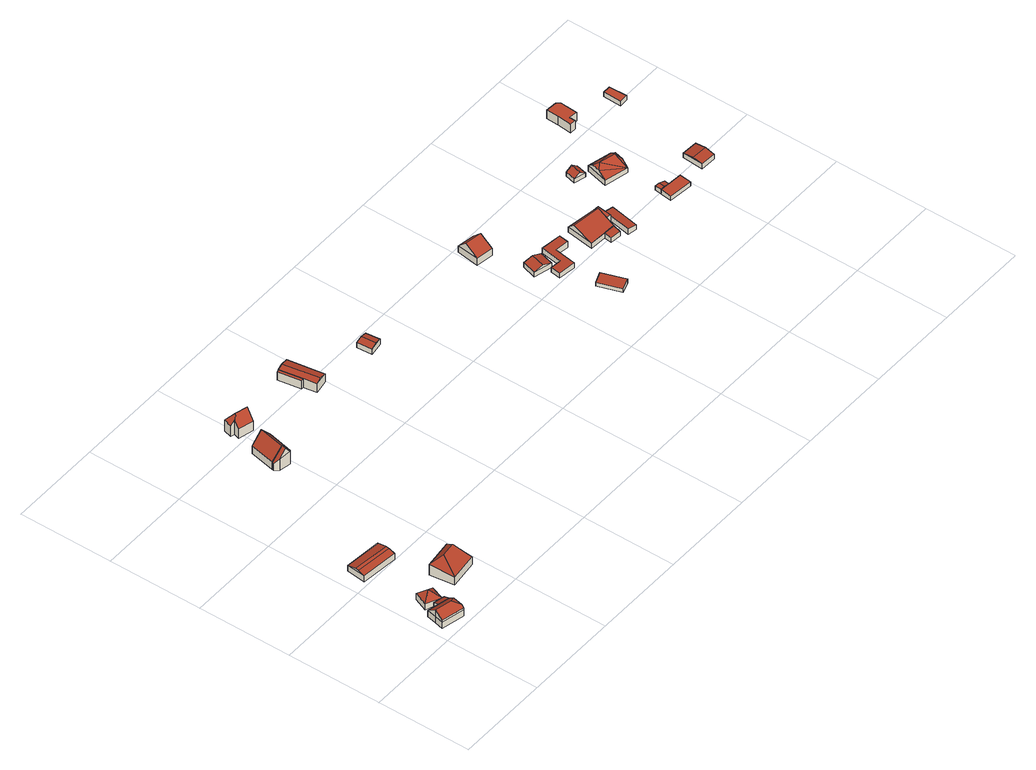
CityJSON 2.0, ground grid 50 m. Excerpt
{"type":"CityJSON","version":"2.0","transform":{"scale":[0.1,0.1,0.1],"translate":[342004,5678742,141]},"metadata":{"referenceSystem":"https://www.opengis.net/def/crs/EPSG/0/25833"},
"CityObjects":{
"building1":{"type":"Building","attributes":{"Dachtyp_tdc":"tdcFreeFormRoof","Gemeindeschluessel":14729160,"Dachneigung":38.28,"QualitaetDacherkennung":81,"Geometrietyp2DReferenz":"3000","function":"31001_9998","roofType":"5000","measuredHeight":7.99},"geometry":[{"type":"MultiSurface","lod":"2","boundaries":[[[0,1,2,3]],[[1,4,5,2]],[[4,6,7,5]],[[6,8,9,7]],[[8,10,11,9]],[[10,12,13,11]],[[12,14,15,13]],[[14,0,3,15]],[[16,17,18]],[[17,16,14,12,10,19]],[[20,18,17,19,21]],[[4,20,21,6]],[[6,21,19,8]],[[1,18,20,4]],[[8,19,10]],[[0,16,18,1]],[[14,16,0]],[[3,2,5,7,9,11,13,15]]],"semantics":{"surfaces":[{"type":"WallSurface"},{"type":"RoofSurface"},{"type":"GroundSurface"}],"values":[0,0,0,0,0,0,0,0,1,1,1,0,0,0,0,0,0,2]}}]},
"building2":{"type":"Building","attributes":{"Dachtyp_tdc":"tdcPolyFlatRoof","Gemeindeschluessel":14729160,"Dachneigung":23.95,"QualitaetDacherkennung":85,"Geometrietyp2DReferenz":"3000","function":"31001_9998","roofType":"2100","measuredHeight":4.04},"geometry":[{"type":"MultiSurface","lod":"2","boundaries":[[[22,23,24,25]],[[23,26,27,24]],[[26,28,29,27]],[[28,22,25,29]],[[28,26,23,22]],[[25,24,27,29]]],"semantics":{"surfaces":[{"type":"WallSurface"},{"type":"RoofSurface"},{"type":"GroundSurface"}],"values":[0,0,0,0,1,2]}}]},
"building3":{"type":"Building","attributes":{"Dachtyp_tdc":"tdcTentRoof","Gemeindeschluessel":14729160,"Dachneigung":43.62,"QualitaetDacherkennung":78,"Geometrietyp2DReferenz":"3000","function":"31001_9998","roofType":"3500","measuredHeight":7.48},"geometry":[{"type":"MultiSurface","lod":"2","boundaries":[[[30,31,32,33]],[[31,34,35,32]],[[34,36,37,35]],[[36,30,33,37]],[[31,30,38]],[[34,31,38]],[[36,34,38]],[[30,36,38]],[[33,32,35,37]]],"semantics":{"surfaces":[{"type":"WallSurface"},{"type":"RoofSurface"},{"type":"GroundSurface"}],"values":[0,0,0,0,1,1,1,1,2]}}]},
"building4":{"type":"Building","attributes":{"Dachtyp_tdc":"tdcCutGableRoof","Gemeindeschluessel":14729160,"Dachneigung":13.61,"QualitaetDacherkennung":92,"Geometrietyp2DReferenz":"3000","function":"31001_9998","roofType":"9999","measuredHeight":4.67},"geometry":[{"type":"MultiSurface","lod":"2","boundaries":[[[39,40,41,42]],[[40,43,44,41]],[[43,45,46,44]],[[45,39,42,46]],[[40,39,47,48]],[[43,40,48,49]],[[45,43,49,50]],[[39,45,50,47]],[[49,48,47,50]],[[42,41,44,46]]],"semantics":{"surfaces":[{"type":"WallSurface"},{"type":"RoofSurface"},{"type":"GroundSurface"}],"values":[0,0,0,0,1,0,1,0,1,2]}}]},
"building5":{"type":"Building","attributes":{"Dachtyp_tdc":"tdcHipRoof","Gemeindeschluessel":14729160,"Dachneigung":43.55,"QualitaetDacherkennung":45,"Geometrietyp2DReferenz":"3000","function":"31001_9998","roofType":"3200","measuredHeight":11.77},"geometry":[{"type":"MultiSurface","lod":"2","boundaries":[[[51,52,53,54]],[[52,55,56,53]],[[55,57,58,56]],[[57,51,54,58]],[[55,52,59]],[[51,57,60]],[[52,51,60,59]],[[57,55,59,60]],[[54,53,56,58]]],"semantics":{"surfaces":[{"type":"WallSurface"},{"type":"RoofSurface"},{"type":"GroundSurface"}],"values":[0,0,0,0,1,1,1,1,2]}}]},
"building6":{"type":"Building","attributes":{"Gemeindeschluessel":14729160,"Geometrietyp2DReferenz":"3000","function":"31001_9998","roofType":"9999"},"children":["building6-1","building6-2"]},
"building6-1":{"type":"BuildingPart","attributes":{"Dachtyp_tdc":"tdcFreeFormRoof","Dachneigung":50.35,"QualitaetDacherkennung":46,"Geometrietyp2DReferenz":"3000","roofType":"5000","measuredHeight":11.15},"parents":["building6"],"geometry":[{"type":"MultiSurface","lod":"2","boundaries":[[[61,62,63,64]],[[62,65,66,63]],[[67,68,69,70,71,72]],[[68,61,64,69]],[[68,67,73,74]],[[61,74,73,75,76,65,62]],[[61,68,74]],[[64,63,66,70,69]],[[72,77,67]],[[71,78,77,72]],[[70,66,65,78,71]],[[73,67,77,75]],[[76,78,65]],[[75,77,78,76]]],"semantics":{"surfaces":[{"type":"WallSurface"},{"type":"RoofSurface"},{"type":"GroundSurface"},{"type":"ClosureSurface"}],"values":[0,0,0,0,1,1,0,2,0,3,3,0,0,3]}}]},
"building6-2":{"type":"BuildingPart","attributes":{"Dachtyp_tdc":"tdcGableRoof","Dachneigung":50.44,"QualitaetDacherkennung":63,"Geometrietyp2DReferenz":"3000","roofType":"3100","measuredHeight":11.13},"parents":["building6"],"geometry":[{"type":"MultiSurface","lod":"2","boundaries":[[[79,80,81,82]],[[83,84,82,81,75,77,72]],[[66,85,86,87,70]],[[80,79,85,66,65]],[[79,84,86,85]],[[84,83,87,86]],[[84,79,82]],[[83,72,71]],[[76,75,81,80]],[[71,72,77,78]],[[77,75,76,78]],[[80,65,78,76]],[[71,70,87,83]],[[65,66,70,71,78]]],"semantics":{"surfaces":[{"type":"RoofSurface"},{"type":"GroundSurface"},{"type":"WallSurface"},{"type":"ClosureSurface"}],"values":[0,0,1,2,2,2,2,2,2,3,3,2,2,3]}}]},
"building7":{"type":"Building","attributes":{"Dachtyp_tdc":"tdcFreeFormRoof","Gemeindeschluessel":14729160,"Dachneigung":52.15,"QualitaetDacherkennung":65,"Geometrietyp2DReferenz":"3000","function":"31001_9998","roofType":"5000","measuredHeight":11.21},"geometry":[{"type":"MultiSurface","lod":"2","boundaries":[[[88,89,90,91]],[[89,92,93,90]],[[92,94,95,93]],[[94,96,97,95]],[[96,98,99,97]],[[98,88,91,99]],[[100,98,96,94,101]],[[89,102,100,101,92]],[[100,102,88,98]],[[89,88,102]],[[94,92,101]],[[91,90,93,95,97,99]]],"semantics":{"surfaces":[{"type":"WallSurface"},{"type":"RoofSurface"},{"type":"GroundSurface"}],"values":[0,0,0,0,0,0,1,1,1,0,0,2]}}]},
"building8":{"type":"Building","attributes":{"Gemeindeschluessel":14729160,"Geometrietyp2DReferenz":"3000","function":"31001_9998","roofType":"9999"},"children":["building8-1","building8-2"]},
"building8-1":{"type":"BuildingPart","attributes":{"Dachtyp_tdc":"tdcPolyFlatRoof","Dachneigung":14.31,"QualitaetDacherkennung":84,"Geometrietyp2DReferenz":"3000","roofType":"2100","measuredHeight":5.27},"parents":["building8"],"geometry":[{"type":"MultiSurface","lod":"2","boundaries":[[[103,104,105,106]],[[107,108,109,110]],[[108,103,106,109]],[[108,107,104,103]],[[106,105,110,109]],[[110,105,104,107]]],"semantics":{"surfaces":[{"type":"WallSurface"},{"type":"RoofSurface"},{"type":"GroundSurface"},{"type":"ClosureSurface"}],"values":[0,0,0,1,2,3]}}]},
"building8-2":{"type":"BuildingPart","attributes":{"Dachtyp_tdc":"tdcGableRoof","Dachneigung":13.98,"QualitaetDacherkennung":89,"Geometrietyp2DReferenz":"3000","roofType":"3100","measuredHeight":5.99},"parents":["building8"],"geometry":[{"type":"MultiSurface","lod":"2","boundaries":[[[111,112,113,114]],[[112,115,107,110,113]],[[116,117,118,105,104]],[[117,111,114,118]],[[117,119,120,111]],[[115,112,120,119,116]],[[116,119,117]],[[111,120,112]],[[114,113,110,105,118]],[[104,107,115,116]],[[104,105,110,107]]],"semantics":{"surfaces":[{"type":"WallSurface"},{"type":"RoofSurface"},{"type":"GroundSurface"},{"type":"ClosureSurface"}],"values":[0,0,0,0,1,1,0,0,2,0,3]}}]},
"building9":{"type":"Building","attributes":{"Dachtyp_tdc":"tdcGableRoof","Gemeindeschluessel":14729160,"Dachneigung":12.52,"QualitaetDacherkennung":17,"Geometrietyp2DReferenz":"3000","function":"31001_9998","roofType":"3100","measuredHeight":3.97},"geometry":[{"type":"MultiSurface","lod":"2","boundaries":[[[121,122,123,124]],[[122,125,126,123]],[[125,127,128,126]],[[127,121,124,128]],[[125,122,129]],[[121,127,130]],[[122,121,130,129]],[[127,125,129,130]],[[124,123,126,128]]],"semantics":{"surfaces":[{"type":"WallSurface"},{"type":"RoofSurface"},{"type":"GroundSurface"}],"values":[0,0,0,0,0,0,1,1,2]}}]},
"building10":{"type":"Building","attributes":{"Dachtyp_tdc":"tdcGableRoof","Gemeindeschluessel":14729160,"Dachneigung":29.11,"QualitaetDacherkennung":88,"Geometrietyp2DReferenz":"3000","function":"31001_9998","roofType":"3100","measuredHeight":8.3},"geometry":[{"type":"MultiSurface","lod":"2","boundaries":[[[131,132,133,134]],[[132,135,136,133]],[[135,137,138,136]],[[137,131,134,138]],[[135,132,139]],[[131,137,140]],[[132,131,140,139]],[[137,135,139,140]],[[134,133,136,138]]],"semantics":{"surfaces":[{"type":"WallSurface"},{"type":"RoofSurface"},{"type":"GroundSurface"}],"values":[0,0,0,0,0,0,1,1,2]}}]},
"building11":{"type":"Building","attributes":{"Dachtyp_tdc":"tdcGableRoof","Gemeindeschluessel":14729160,"Dachneigung":17.56,"QualitaetDacherkennung":95,"Geometrietyp2DReferenz":"3000","function":"31001_9998","roofType":"3100","measuredHeight":4.31},"geometry":[{"type":"MultiSurface","lod":"2","boundaries":[[[141,142,143,144]],[[142,145,146,143]],[[145,147,148,146]],[[147,141,144,148]],[[145,142,149]],[[141,147,150]],[[142,141,150,149]],[[147,145,149,150]],[[144,143,146,148]]],"semantics":{"surfaces":[{"type":"WallSurface"},{"type":"RoofSurface"},{"type":"GroundSurface"}],"values":[0,0,0,0,0,0,1,1,2]}}]},
"building12":{"type":"Building","attributes":{"Dachtyp_tdc":"tdcPolyFlatRoof","Gemeindeschluessel":14729160,"Dachneigung":7.1,"QualitaetDacherkennung":82,"Geometrietyp2DReferenz":"3000","function":"31001_9998","roofType":"2100","measuredHeight":2.86},"geometry":[{"type":"MultiSurface","lod":"2","boundaries":[[[151,152,153,154]],[[152,155,156,153]],[[155,157,158,156]],[[157,151,154,158]],[[157,155,152,151]],[[154,153,156,158]]],"semantics":{"surfaces":[{"type":"WallSurface"},{"type":"RoofSurface"},{"type":"GroundSurface"}],"values":[0,0,0,0,1,2]}}]},
"building13":{"type":"Building","attributes":{"Dachtyp_tdc":"tdcPolyFlatRoof","Gemeindeschluessel":14729160,"Dachneigung":3.24,"QualitaetDacherkennung":48,"Geometrietyp2DReferenz":"3000","function":"31001_9998","roofType":"2100","measuredHeight":3.68},"geometry":[{"type":"MultiSurface","lod":"2","boundaries":[[[159,160,161,162]],[[160,163,164,161]],[[163,165,166,164]],[[165,167,168,166]],[[167,169,170,168]],[[169,171,172,170]],[[171,173,174,172]],[[173,159,162,174]],[[173,171,169,167,165,163,160,159]],[[162,161,164,166,168,170,172,174]]],"semantics":{"surfaces":[{"type":"WallSurface"},{"type":"RoofSurface"},{"type":"GroundSurface"}],"values":[0,0,0,0,0,0,0,0,1,2]}}]},
"building14":{"type":"Building","attributes":{"Gemeindeschluessel":14729160,"Geometrietyp2DReferenz":"3000","function":"31001_9998","roofType":"9999"},"children":["building14-1","building14-2","building14-3","building14-4"]},
"building14-1":{"type":"BuildingPart","attributes":{"Dachtyp_tdc":"tdcPolyFlatRoof","Dachneigung":0,"QualitaetDacherkennung":80,"Geometrietyp2DReferenz":"3000","roofType":"1000","measuredHeight":3.71},"parents":["building14"],"geometry":[{"type":"MultiSurface","lod":"2","boundaries":[[[175,176,177,178,179,180]],[[181,182,183,184,185]],[[182,186,187,188,183]],[[186,182,181,176,175]],[[179,178,184,183,188]],[[185,184,178,177]],[[185,177,176,181]],[[180,187,186,175]],[[180,179,188,187]]],"semantics":{"surfaces":[{"type":"WallSurface"},{"type":"RoofSurface"},{"type":"GroundSurface"},{"type":"ClosureSurface"}],"values":[0,0,0,1,2,3,3,0,3]}}]},
"building14-2":{"type":"BuildingPart","attributes":{"Dachtyp_tdc":"tdcGableRoof","Dachneigung":18.72,"QualitaetDacherkennung":71,"Geometrietyp2DReferenz":"3000","roofType":"3100","measuredHeight":6.82},"parents":["building14"],"geometry":[{"type":"MultiSurface","lod":"2","boundaries":[[[189,190,191,192]],[[190,193,194,191]],[[193,185,184,194]],[[177,195,196,178]],[[197,198,199,200,201,202,203]],[[193,202,201,181]],[[193,181,185]],[[190,203,202,193]],[[189,197,203,190]],[[177,176,200,199,195]],[[192,191,194,184,178,196]],[[178,184,185,177]],[[192,196,195,189]],[[181,201,200,176]],[[185,181,176,177]],[[195,199,198,197,189]]],"semantics":{"surfaces":[{"type":"WallSurface"},{"type":"RoofSurface"},{"type":"GroundSurface"},{"type":"ClosureSurface"}],"values":[0,0,0,0,1,1,0,0,0,0,2,3,3,0,3,3]}}]},
"building14-3":{"type":"BuildingPart","attributes":{"Dachtyp_tdc":"tdcPolyFlatRoof","Dachneigung":7.27,"QualitaetDacherkennung":68,"Geometrietyp2DReferenz":"3000","roofType":"2100","measuredHeight":3.34},"parents":["building14"],"geometry":[{"type":"MultiSurface","lod":"2","boundaries":[[[204,205,197,189,192,206]],[[199,207,208,196,195]],[[207,204,206,208]],[[207,199,198,205,204]],[[206,192,196,208]],[[198,197,205]],[[195,196,192,189]],[[195,189,197,198,199]]],"semantics":{"surfaces":[{"type":"WallSurface"},{"type":"RoofSurface"},{"type":"GroundSurface"},{"type":"ClosureSurface"}],"values":[0,0,0,1,2,0,3,3]}}]},
"building14-4":{"type":"BuildingPart","attributes":{"Dachtyp_tdc":"tdcPolyFlatRoof","Dachneigung":2.96,"QualitaetDacherkennung":65,"Geometrietyp2DReferenz":"3000","roofType":"2100","measuredHeight":3.23},"parents":["building14"],"geometry":[{"type":"MultiSurface","lod":"2","boundaries":[[[187,209,210,188]],[[209,211,212,210]],[[211,213,214,212]],[[213,180,179,214]],[[180,213,211,209,187]],[[188,210,212,214,179]],[[188,179,180,187]]],"semantics":{"surfaces":[{"type":"WallSurface"},{"type":"RoofSurface"},{"type":"GroundSurface"},{"type":"ClosureSurface"}],"values":[0,0,0,0,1,2,3]}}]},
"building15":{"type":"Building","attributes":{"Dachtyp_tdc":"tdcGableRoof","Gemeindeschluessel":14729160,"Dachneigung":34.95,"QualitaetDacherkennung":83,"Geometrietyp2DReferenz":"3000","function":"31001_9998","roofType":"3100","measuredHeight":4.67},"geometry":[{"type":"MultiSurface","lod":"2","boundaries":[[[215,216,217,218]],[[216,219,220,217]],[[219,221,222,220]],[[221,215,218,222]],[[219,216,223]],[[215,221,224]],[[216,215,224,223]],[[221,219,223,224]],[[218,217,220,222]]],"semantics":{"surfaces":[{"type":"WallSurface"},{"type":"RoofSurface"},{"type":"GroundSurface"}],"values":[0,0,0,0,0,0,1,1,2]}}]},
"building16":{"type":"Building","attributes":{"Gemeindeschluessel":14729160,"Geometrietyp2DReferenz":"3000","function":"31001_9998","roofType":"9999"},"children":["building16-1","building16-2"]},
"building16-1":{"type":"BuildingPart","attributes":{"Dachtyp_tdc":"tdcPolyFlatRoof","Dachneigung":0,"QualitaetDacherkennung":66,"Geometrietyp2DReferenz":"3000","roofType":"1000","measuredHeight":2.54},"parents":["building16"],"geometry":[{"type":"MultiSurface","lod":"2","boundaries":[[[225,226,227,228]],[[226,229,230,227]],[[229,231,232,230]],[[233,225,228,234,235]],[[233,236,237,231,229,226,225]],[[228,227,230,232,234]],[[235,236,233]],[[235,234,232,231]],[[235,231,237,236]]],"semantics":{"surfaces":[{"type":"WallSurface"},{"type":"RoofSurface"},{"type":"GroundSurface"},{"type":"ClosureSurface"}],"values":[0,0,0,0,1,2,0,3,3]}}]},
"building16-2":{"type":"BuildingPart","attributes":{"Dachtyp_tdc":"tdcGableRoof","Dachneigung":15.98,"QualitaetDacherkennung":84,"Geometrietyp2DReferenz":"3000","roofType":"3100","measuredHeight":3.07},"parents":["building16"],"geometry":[{"type":"MultiSurface","lod":"2","boundaries":[[[231,238,239,232]],[[238,240,241,239]],[[240,235,234,241]],[[240,238,242]],[[238,231,237,243,242]],[[235,240,242,243,236]],[[232,239,241,234]],[[232,234,235,231]],[[243,237,236]],[[236,237,231,235]]],"semantics":{"surfaces":[{"type":"WallSurface"},{"type":"RoofSurface"},{"type":"GroundSurface"},{"type":"ClosureSurface"}],"values":[0,0,0,0,1,1,2,3,0,3]}}]},
"building17":{"type":"Building","attributes":{"Dachtyp_tdc":"tdcHippedGableRoof","Gemeindeschluessel":14729160,"Dachneigung":39.72,"QualitaetDacherkennung":92,"Geometrietyp2DReferenz":"3000","function":"31001_9998","roofType":"3300","measuredHeight":8.08},"geometry":[{"type":"MultiSurface","lod":"2","boundaries":[[[244,245,246,247]],[[245,248,249,246]],[[248,250,251,249]],[[250,244,247,251]],[[248,245,252,253]],[[244,250,254,255]],[[253,252,256]],[[255,254,257]],[[257,244,255]],[[256,244,257]],[[252,244,256]],[[244,252,245]],[[250,257,254]],[[250,256,257]],[[248,256,250]],[[256,248,253]],[[247,246,249,251]]],"semantics":{"surfaces":[{"type":"WallSurface"},{"type":"RoofSurface"},{"type":"GroundSurface"}],"values":[0,0,0,0,0,0,1,1,1,1,1,1,1,1,1,1,2]}}]},
"building18":{"type":"Building","attributes":{"Dachtyp_tdc":"tdcGableRoof","Gemeindeschluessel":14729160,"Dachneigung":10.43,"QualitaetDacherkennung":58,"Geometrietyp2DReferenz":"3000","function":"31001_9998","roofType":"3100","measuredHeight":3.77},"geometry":[{"type":"MultiSurface","lod":"2","boundaries":[[[258,259,260,261]],[[259,262,263,260]],[[262,264,265,263]],[[264,258,261,265]],[[262,259,266]],[[258,264,267]],[[259,258,267,266]],[[264,262,266,267]],[[261,260,263,265]]],"semantics":{"surfaces":[{"type":"WallSurface"},{"type":"RoofSurface"},{"type":"GroundSurface"}],"values":[0,0,0,0,0,0,1,1,2]}}]},
"building19":{"type":"Building","attributes":{"Dachtyp_tdc":"tdcPolyFlatRoof","Gemeindeschluessel":14729160,"Dachneigung":0,"QualitaetDacherkennung":41,"Geometrietyp2DReferenz":"3000","function":"31001_9998","roofType":"1000","measuredHeight":5.15},"geometry":[{"type":"MultiSurface","lod":"2","boundaries":[[[268,269,270,271]],[[269,272,273,270]],[[272,274,275,273]],[[274,276,277,275]],[[276,278,279,277]],[[278,280,281,279]],[[280,282,283,281]],[[282,284,285,283]],[[284,268,271,285]],[[284,282,280,278,276,274,272,269,268]],[[271,270,273,275,277,279,281,283,285]]],"semantics":{"surfaces":[{"type":"WallSurface"},{"type":"RoofSurface"},{"type":"GroundSurface"}],"values":[0,0,0,0,0,0,0,0,0,1,2]}}]},
"building20":{"type":"Building","attributes":{"Dachtyp_tdc":"tdcPolyFlatRoof","Gemeindeschluessel":14729160,"Dachneigung":0,"QualitaetDacherkennung":88,"Geometrietyp2DReferenz":"3000","function":"31001_9998","roofType":"1000","measuredHeight":2.72},"geometry":[{"type":"MultiSurface","lod":"2","boundaries":[[[286,287,288,289]],[[287,290,291,288]],[[290,292,293,291]],[[292,286,289,293]],[[292,290,287,286]],[[289,288,291,293]]],"semantics":{"surfaces":[{"type":"WallSurface"},{"type":"RoofSurface"},{"type":"GroundSurface"}],"values":[0,0,0,0,1,2]}}]}
},
"vertices":[
[146,76,97],[133,21,97],[133,21,60],[146,76,60],[130,7,97],[130,7,60],[7,34,97],[7,34,60],[17,78,97],[17,78,60],[29,131,97],[29,131,60],[92,117,97],[92,117,60],[152,104,97],[152,104,60],[146,76,119],[105,58,140],[133,21,119],[17,78,140],[130,7,109],[7,34,109],
[159,139,80],[152,104,96],[152,104,56],[159,139,56],[92,117,96],[92,117,56],[100,152,80],[100,152,56],
[71,176,81],[98,249,81],[98,249,44],[71,176,44],[180,218,72],[180,218,44],[153,145,72],[153,145,44],[121,198,119],
[90,625,42],[286,605,42],[286,605,8],[90,625,8],[276,503,45],[276,503,8],[79,523,45],[79,523,8],[85,575,55],[281,555,55],[279,538,55],[83,557,55],
[449,202,66],[296,184,67],[296,184,22],[449,202,22],[279,313,85],[279,313,22],[432,333,83],[432,333,22],[321,264,139],[401,274,139],
[342,1197,170],[325,1218,145],[325,1218,103],[342,1197,103],[327,1227,145],[327,1227,103],[408,1209,182],[403,1184,182],[403,1184,103],[408,1209,103],[408,1209,154],[408,1209,181],[383,1215,214],[378,1189,214],[382,1215,212],[330,1226,149],[408,1210,181],[337,1225,149],
[356,1361,148],[327,1227,149],[380,1215,214],[409,1350,214],[430,1205,155],[459,1339,155],[356,1361,103],[459,1339,103],[430,1205,103],
[489,1517,178],[471,1443,165],[471,1443,108],[489,1517,108],[393,1463,165],[393,1463,108],[401,1494,198],[401,1494,108],[380,1499,170],[380,1499,108],[391,1542,178],[391,1542,108],[419,1501,221],[399,1487,197],[482,1485,221],
[728,1506,237],[740,1508,240],[740,1508,188],[728,1506,188],[760,1385,240],[748,1383,237],[748,1383,188],[760,1385,188],
[847,1328,237],[771,1315,241],[771,1315,188],[847,1328,188],[760,1385,241],[740,1508,241],[817,1520,237],[817,1520,188],[773,1513,248],[804,1321,248],
[1106,1262,229],[1100,1346,229],[1100,1346,198],[1106,1262,198],[1171,1350,230],[1171,1350,198],[1179,1275,230],[1179,1275,198],[1136,1348,237],[1143,1269,237],
[1863,1170,328],[1771,1184,328],[1771,1184,286],[1863,1170,286],[1789,1303,324],[1789,1303,286],[1881,1289,324],[1881,1289,286],[1782,1258,369],[1875,1244,369],
[1980,988,316],[1959,911,316],[1959,911,288],[1980,988,288],[1865,937,315],[1865,937,288],[1886,1013,315],[1886,1013,288],[1914,924,331],[1934,1000,331],
[1986,688,306],[2043,707,313],[2043,707,285],[1986,688,285],[2085,585,313],[2085,585,285],[2027,565,306],[2027,565,285],
[1928,843,315],[1936,897,315],[1936,897,287],[1928,843,287],[1992,889,318],[1992,889,287],[2009,1002,318],[2009,1002,287],[2113,986,324],[2113,986,287],[2105,934,324],[2105,934,287],[2035,944,320],[2035,944,287],[2018,830,320],[2018,830,287],
[2346,878,337],[2313,883,337],[2313,883,330],[2313,883,300],[2346,878,300],[2346,878,332],[2327,959,337],[2356,954,337],[2356,954,300],[2327,959,300],[2327,959,330],[2351,916,337],[2351,916,332],[2351,916,300],
[2243,832,330],[2156,838,330],[2156,838,300],[2243,832,300],[2175,985,330],[2175,985,300],[2303,828,330],[2303,828,300],[2243,832,332],[2273,830,333],[2303,828,333],[2313,883,352],[2321,928,368],[2170,946,368],[2156,838,331],
[2238,792,328],[2243,832,333],[2238,792,300],[2295,786,328],[2295,786,300],
[2400,907,329],[2400,907,300],[2372,754,329],[2372,754,300],[2326,764,332],[2326,764,300],
[2516,1194,328],[2501,1137,328],[2501,1137,302],[2516,1194,302],[2441,1153,326],[2441,1153,302],[2456,1210,326],[2456,1210,302],[2472,1145,349],[2487,1202,349],
[2739,790,336],[2732,727,336],[2732,727,311],[2739,790,311],[2605,740,336],[2605,740,311],[2612,800,336],[2612,800,311],[2667,796,336],[2667,796,311],[2667,796,332],[2653,797,336],[2614,800,336],
[2615,835,336],[2615,835,311],[2671,825,332],[2671,825,311],[2638,831,341],[2634,798,341],
[2635,1005,334],[2510,1035,334],[2510,1035,305],[2635,1005,305],[2537,1149,339],[2537,1149,305],[2662,1119,339],[2662,1119,305],[2519,1073,367],[2529,1117,367],[2655,1088,365],[2644,1041,365],[2544,1090,386],[2631,1069,386],
[2926,742,349],[2842,747,349],[2842,747,320],[2926,742,320],[2850,858,347],[2850,858,320],[2934,853,347],[2934,853,320],[2846,798,358],[2930,792,358],
[2822,1431,286],[2777,1435,286],[2777,1435,234],[2822,1431,234],[2776,1404,286],[2776,1404,234],[2745,1406,286],[2745,1406,234],[2751,1481,286],[2751,1481,234],[2754,1546,286],[2754,1546,234],[2813,1542,286],[2813,1542,234],[2829,1525,286],[2829,1525,234],[2825,1476,286],[2825,1476,234],
[3009,1295,326],[2962,1293,326],[2962,1293,299],[3009,1295,299],[2965,1390,326],[2965,1390,299],[3007,1390,326],[3007,1390,299]
]}
